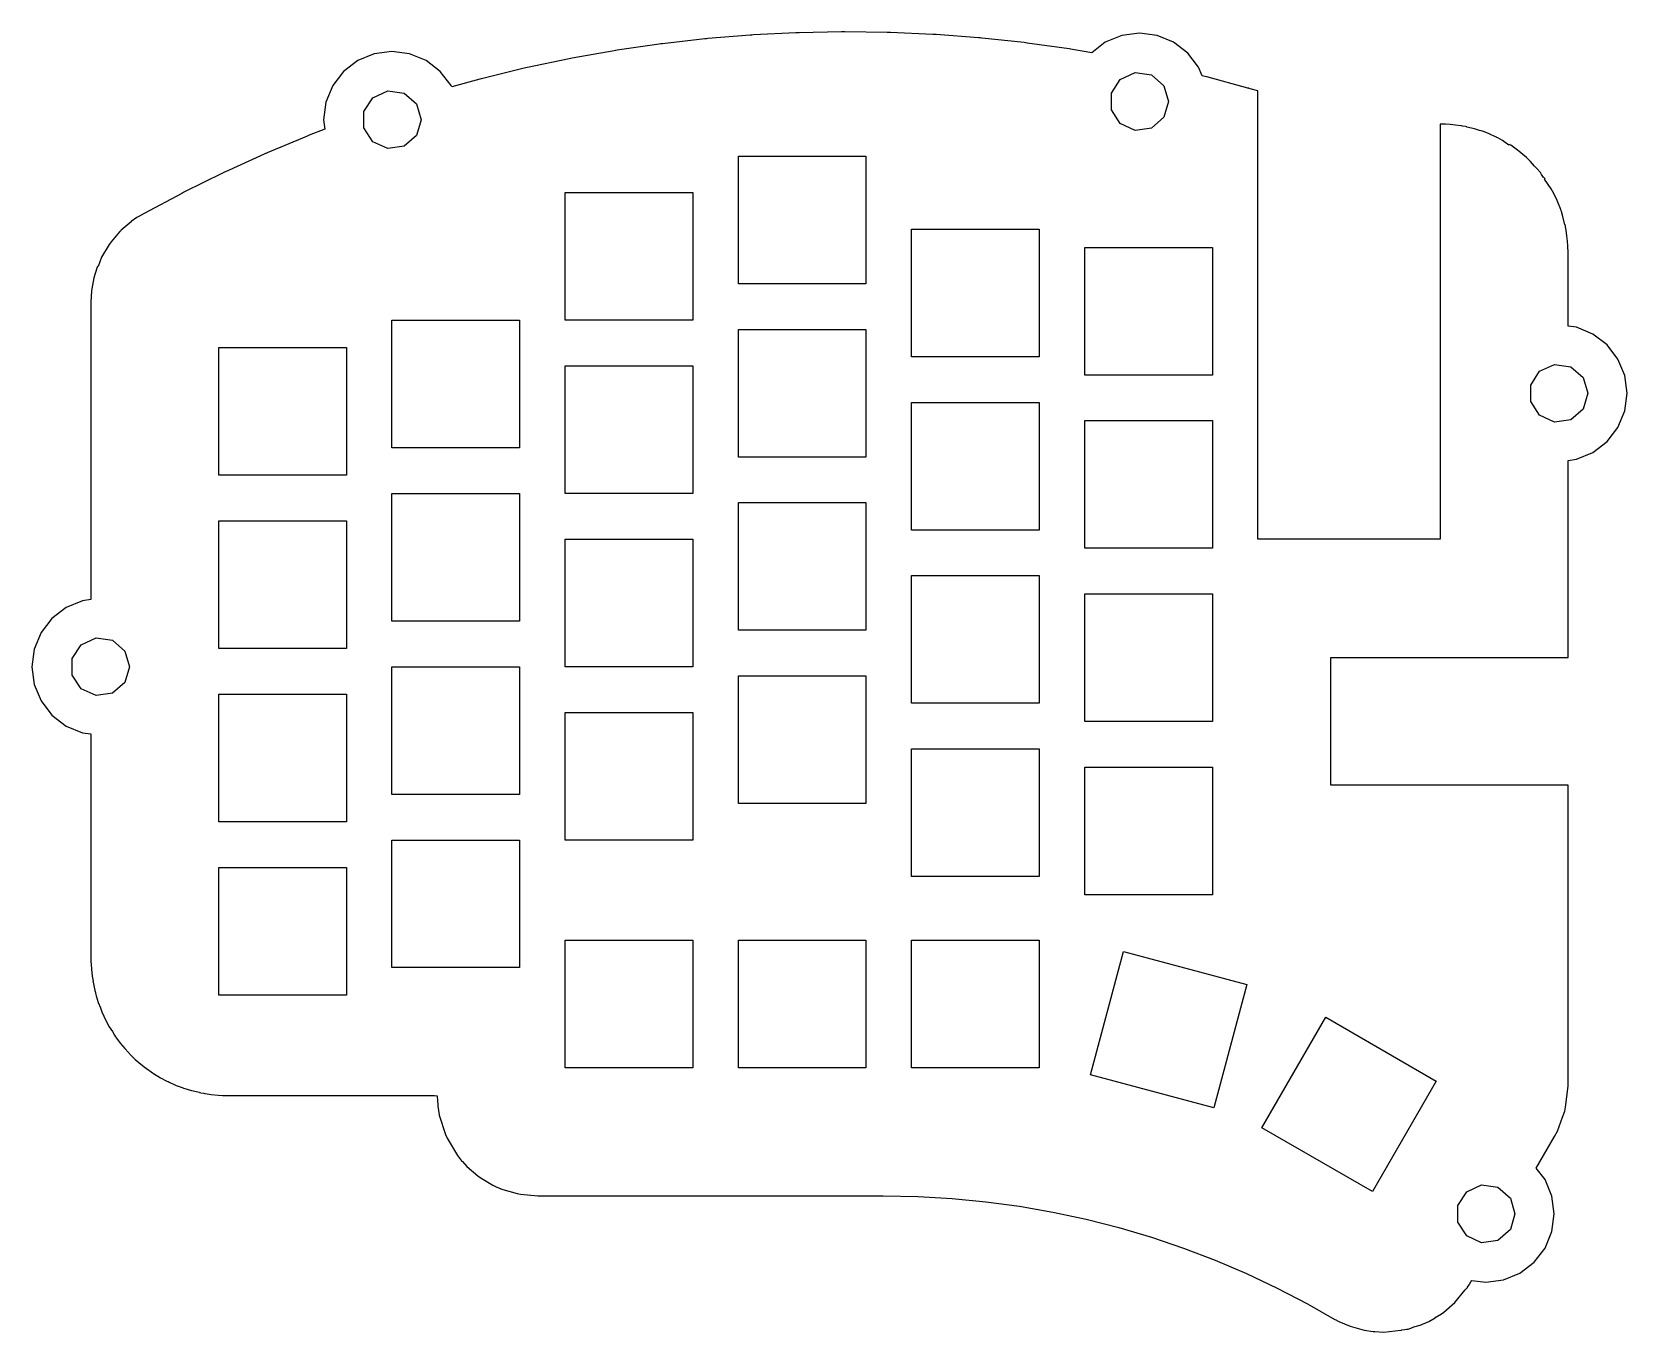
# Model space of a CAD drawing. Header units: metres. Extents: x 6 to 180, y -153 to -10.
import ezdxf

# ---------------------------------------------------------------- set-up
doc = ezdxf.new("R2010")
doc.units = ezdxf.units.M

msp = doc.modelspace()

# ---------------------------------------------------------------- linework, layer by layer
for p, q in [((89.313, -10.4709), (84.65, -10.7053)), ((89.4699, -10.4642), (89.313, -10.4709)), ((89.5013, -10.4632), (89.4699, -10.4642)), ((89.6582, -10.459), (89.5013, -10.4632)), ((94.3261, -10.3711), (89.6582, -10.459)), ((94.4803, -10.3694), (94.3261, -10.3711)), ((94.5117, -10.3693), (94.4803, -10.3694)), ((94.6712, -10.37), (94.5117, -10.3693)), ((99.3402, -10.4286), (94.6712, -10.37)), ((99.4967, -10.4318), (99.3402, -10.4286)), ((99.528, -10.4327), (99.4967, -10.4318)), ((99.6852, -10.4383), (99.528, -10.4327)), ((104.35, -10.6434), (99.6852, -10.4383)), ((127, -10.5), (125.059, -10.7556)), ((128.941, -10.7556), (127, -10.5)), ((74.3252, -11.7141), (69.7051, -12.386)), ((74.4795, -11.6929), (74.3252, -11.7141)), ((74.5104, -11.6889), (74.4795, -11.6929)), ((74.6659, -11.67), (74.5104, -11.6889)), ((79.3056, -11.1426), (74.6659, -11.67)), ((79.4619, -11.1261), (79.3056, -11.1426)), ((79.4933, -11.123), (79.4619, -11.1261)), ((79.6507, -11.1089), (79.4933, -11.123)), ((84.305, -10.728), (79.6507, -11.1089)), ((84.4651, -10.7162), (84.305, -10.728)), ((84.4964, -10.7142), (84.4651, -10.7162)), ((84.65, -10.7053), (84.4964, -10.7142)), ((104.508, -10.6516), (104.35, -10.6434)), ((104.54, -10.6535), (104.508, -10.6516)), ((104.695, -10.664), (104.54, -10.6535)), ((109.352, -11.0156), (104.695, -10.664)), ((109.509, -11.0288), (109.352, -11.0156)), ((109.541, -11.0316), (109.509, -11.0288)), ((109.697, -11.0471), (109.541, -11.0316)), ((114.339, -11.5452), (109.697, -11.0471)), ((114.496, -11.5633), (114.339, -11.5452)), ((114.527, -11.5671), (114.496, -11.5633)), ((114.682, -11.5874), (114.527, -11.5671)), ((119.306, -12.231), (114.682, -11.5874)), ((119.457, -12.2532), (119.306, -12.231)), ((123.25, -11.5048), (121.763, -12.6462)), ((125.059, -10.7556), (123.25, -11.5048)), ((130.75, -11.5048), (128.941, -10.7556)), ((132.303, -12.6967), (130.75, -11.5048)), ((41.25, -13.5048), (39.6967, -14.6967)), ((43.0589, -12.7556), (41.25, -13.5048)), ((45, -12.5), (43.0589, -12.7556)), ((46.9411, -12.7556), (45, -12.5)), ((48.75, -13.5048), (46.9411, -12.7556)), ((50.3033, -14.6967), (48.75, -13.5048)), ((64.4276, -13.3243), (59.8583, -14.2853)), ((64.5789, -13.2937), (64.4276, -13.3243)), ((64.6096, -13.2878), (64.5789, -13.2937)), ((64.7656, -13.2588), (64.6096, -13.2878)), ((69.3623, -12.4414), (64.7656, -13.2588)), ((69.5184, -12.4149), (69.3623, -12.4414)), ((69.5496, -12.4099), (69.5184, -12.4149)), ((69.7051, -12.386), (69.5496, -12.4099)), ((119.488, -12.258), (119.457, -12.2532)), ((119.647, -12.2838), (119.488, -12.258)), ((121.763, -12.6462), (119.647, -12.2838)), ((133.495, -14.25), (132.303, -12.6967)), ((39.6967, -14.6967), (38.5048, -16.25)), ((51.4952, -16.25), (50.3033, -14.6967)), ((54.6494, -15.5532), (51.5608, -16.4085)), ((54.8012, -15.5125), (54.6494, -15.5532)), ((54.8315, -15.5046), (54.8012, -15.5125)), ((54.9832, -15.4664), (54.8315, -15.5046)), ((59.5203, -14.3619), (54.9832, -15.4664)), ((59.6727, -14.3261), (59.5203, -14.3619)), ((59.7034, -14.3191), (59.6727, -14.3261)), ((59.8583, -14.2853), (59.7034, -14.3191)), ((123.93, -17.0984), (124.904, -15.5816)), ((124.904, -15.5816), (126.545, -14.8326)), ((126.545, -14.8326), (128.329, -15.0892)), ((128.329, -15.0892), (129.692, -16.2699)), ((133.88, -15.1787), (133.495, -14.25)), ((134.044, -15.2175), (133.88, -15.1787)), ((134.197, -15.255), (134.044, -15.2175)), ((134.228, -15.2628), (134.197, -15.255)), ((134.382, -15.3031), (134.228, -15.2628)), ((138.889, -16.5219), (134.382, -15.3031)), ((38.5048, -16.25), (37.7556, -18.0589)), ((42.9044, -17.5816), (44.5446, -16.8326)), ((44.5446, -16.8326), (46.3293, -17.0892)), ((46.3293, -17.0892), (47.692, -18.2699)), ((51.5608, -16.4085), (51.4952, -16.25)), ((123.93, -18.9015), (123.93, -17.0984)), ((129.692, -16.2699), (130.2, -18)), ((139.017, -16.5572), (138.889, -16.5219)), ((139.042, -16.5643), (139.017, -16.5572)), ((139.165, -16.6002), (139.042, -16.5643)), ((140, -16.8495), (139.165, -16.6002)), ((140, -66), (140, -16.8495)), ((37.7556, -18.0589), (37.5, -20)), ((41.9296, -19.0984), (42.9044, -17.5816)), ((41.9296, -20.9015), (41.9296, -19.0984)), ((47.692, -18.2699), (48.2, -20)), ((124.904, -20.4184), (123.93, -18.9015)), ((130.2, -18), (129.692, -19.73)), ((37.5, -20), (37.6381, -21.0487)), ((42.9044, -22.4184), (41.9296, -20.9015)), ((48.2, -20), (47.692, -21.73)), ((126.545, -21.1674), (124.904, -20.4184)), ((128.329, -20.9108), (126.545, -21.1674)), ((129.692, -19.73), (128.329, -20.9108)), ((160.001, -20.4746), (160, -20.4746)), ((160, -20.4746), (160, -66)), ((160.493, -20.4867), (160.001, -20.4746)), ((160.591, -20.4916), (160.493, -20.4867)), ((161.081, -20.5278), (160.591, -20.4916)), ((161.665, -20.5854), (161.081, -20.5278)), ((162.292, -20.6828), (161.665, -20.5854)), ((162.293, -20.6762), (162.292, -20.6828)), ((162.338, -20.6828), (162.293, -20.6762)), ((162.443, -20.7063), (162.338, -20.6828)), ((162.768, -20.7568), (162.443, -20.7063)), ((162.918, -20.7888), (162.768, -20.7568)), ((162.913, -20.8113), (162.918, -20.7888)), ((163.764, -21.0012), (162.913, -20.8113)), ((35.6097, -21.8283), (31.3011, -23.6291)), ((35.7545, -21.7691), (35.6097, -21.8283)), ((35.7838, -21.7574), (35.7545, -21.7691)), ((35.931, -21.6999), (35.7838, -21.7574)), ((37.6381, -21.0487), (35.931, -21.6999)), ((44.5446, -23.1674), (42.9044, -22.4184)), ((47.692, -21.73), (46.3293, -22.9108)), ((164.325, -21.1701), (163.764, -21.0012)), ((164.464, -21.2131), (164.325, -21.1701)), ((164.491, -21.2219), (164.464, -21.2131)), ((164.629, -21.2666), (164.491, -21.2219)), ((164.632, -21.2676), (164.629, -21.2666)), ((165.296, -21.5156), (164.632, -21.2676)), ((165.427, -21.5699), (165.296, -21.5156)), ((166.073, -21.8644), (165.427, -21.5699)), ((166.191, -21.9246), (166.073, -21.8644)), ((166.214, -21.9366), (166.191, -21.9246)), ((166.33, -21.9972), (166.214, -21.9366)), ((166.846, -22.2726), (166.33, -21.9972)), ((167.518, -22.7786), (166.846, -22.2726)), ((167.569, -22.7001), (167.518, -22.7786)), ((167.735, -22.8075), (167.569, -22.7001)), ((30.9849, -23.7671), (26.7359, -25.7017)), ((31.1296, -23.7026), (30.9849, -23.7671)), ((31.1584, -23.6901), (31.1296, -23.7026)), ((31.3011, -23.6291), (31.1584, -23.6901)), ((46.3293, -22.9108), (44.5446, -23.1674)), ((83, -38), (83, -24)), ((83, -24), (97, -24)), ((97, -24), (97, -38)), ((168.625, -23.4548), (167.735, -22.8075)), ((169.08, -23.825), (168.625, -23.4548)), ((169.465, -24.1559), (169.08, -23.825)), ((169.54, -24.2239), (169.465, -24.1559)), ((169.908, -24.5734), (169.54, -24.2239)), ((26.4234, -25.8499), (22.2369, -27.9173)), ((26.5663, -25.7807), (26.4234, -25.8499)), ((26.5948, -25.7673), (26.5663, -25.7807)), ((26.7359, -25.7017), (26.5948, -25.7673)), ((169.91, -24.5753), (169.908, -24.5734)), ((170.343, -25.0837), (169.91, -24.5753)), ((170.61, -25.346), (170.343, -25.0837)), ((170.983, -25.7971), (170.61, -25.346)), ((171.107, -26.0067), (170.983, -25.7971)), ((171.346, -26.354), (171.107, -26.0067)), ((22.0935, -27.9896), (22.0656, -28.0039)), ((22.2369, -27.9173), (22.0935, -27.9896)), ((64, -42), (64, -28)), ((64, -28), (78, -28)), ((78, -28), (78, -42)), ((171.381, -26.3287), (171.346, -26.354)), ((171.496, -26.4884), (171.381, -26.3287)), ((171.457, -26.5164), (171.496, -26.4884)), ((172.177, -27.5638), (171.457, -26.5164)), ((172.456, -28.0784), (172.177, -27.5638)), ((21.9301, -28.0748), (17.8129, -30.2711)), ((22.0656, -28.0039), (21.9301, -28.0748)), ((172.84, -28.8664), (172.456, -28.0784)), ((172.91, -29.0272), (172.84, -28.8664)), ((173.224, -29.8467), (172.91, -29.0272)), ((16.3824, -31.1824), (15.3108, -32.1119)), ((16.3902, -31.1766), (16.3824, -31.1824)), ((17.0218, -30.7397), (16.3902, -31.1766)), ((17.1511, -30.6574), (17.0218, -30.7397)), ((17.8129, -30.2711), (17.1511, -30.6574)), ((173.225, -29.8496), (173.224, -29.8467)), ((173.257, -29.9807), (173.225, -29.8496)), ((173.294, -30.0668), (173.257, -29.9807)), ((173.468, -30.6264), (173.294, -30.0668)), ((173.671, -31.5119), (173.468, -30.6264)), ((15.1113, -32.3113), (14.1824, -33.3824)), ((15.1239, -32.2988), (15.1113, -32.3113)), ((15.1994, -32.2101), (15.1239, -32.2988)), ((15.2013, -32.2081), (15.1994, -32.2101)), ((15.2498, -32.1729), (15.2013, -32.2081)), ((15.3108, -32.1119), (15.2498, -32.1729)), ((102, -46), (102, -32)), ((102, -32), (116, -32)), ((116, -32), (116, -46)), ((173.696, -31.5066), (173.671, -31.5119)), ((173.731, -31.6702), (173.696, -31.5066)), ((173.786, -32.0128), (173.731, -31.6702)), ((173.805, -32.0934), (173.786, -32.0128)), ((173.81, -32.1263), (173.805, -32.0934)), ((173.805, -32.1271), (173.81, -32.1263)), ((173.903, -32.7382), (173.805, -32.1271)), ((173.964, -33.3203), (173.903, -32.7382)), ((13.9709, -33.6936), (13.1388, -35.0689)), ((14.0772, -33.5463), (13.9709, -33.6936)), ((14.0819, -33.5497), (14.0772, -33.5463)), ((14.1795, -33.3863), (14.0819, -33.5497)), ((14.1824, -33.3824), (14.1795, -33.3863)), ((121, -48), (121, -34)), ((121, -34), (135, -34)), ((135, -34), (135, -48)), ((174.006, -33.8452), (173.964, -33.3203)), ((174.012, -33.9504), (174.006, -33.8452)), ((174.025, -34.4766), (174.012, -33.9504)), ((174.025, -42.635), (174.025, -34.4766)), ((12.6265, -36.2833), (12.304, -37.3272)), ((12.7017, -36.08), (12.6265, -36.2833)), ((12.7636, -36.1028), (12.7017, -36.08)), ((13.1379, -35.0709), (12.7636, -36.1028)), ((13.1388, -35.0689), (13.1379, -35.0709)), ((12.303, -37.3311), (12.0794, -38.5345)), ((12.304, -37.3272), (12.303, -37.3311)), ((97, -38), (83, -38)), ((12.0495, -38.777), (11.9746, -39.999)), ((11.9746, -39.999), (11.9746, -72.635)), ((12.0794, -38.5345), (12.0495, -38.777)), ((45, -56), (45, -42)), ((45, -42), (59, -42)), ((59, -42), (59, -56)), ((78, -42), (64, -42)), ((83, -57), (83, -43)), ((83, -43), (97, -43)), ((97, -43), (97, -57)), ((174.941, -42.7556), (174.025, -42.635)), ((176.75, -43.5048), (174.941, -42.7556)), ((178.303, -44.6967), (176.75, -43.5048)), ((26, -59), (26, -45)), ((26, -45), (40, -45)), ((40, -45), (40, -59)), ((179.495, -46.25), (178.303, -44.6967)), ((64, -61), (64, -47)), ((64, -47), (78, -47)), ((78, -47), (78, -61)), ((116, -46), (102, -46)), ((170.904, -47.5816), (172.545, -46.8326)), ((172.545, -46.8326), (174.329, -47.0892)), ((174.329, -47.0892), (175.692, -48.2699)), ((180.244, -48.0589), (179.495, -46.25)), ((135, -48), (121, -48)), ((169.93, -49.0984), (170.904, -47.5816)), ((175.692, -48.2699), (176.2, -50)), ((180.5, -50), (180.244, -48.0589)), ((169.93, -50.9015), (169.93, -49.0984)), ((176.2, -50), (175.692, -51.73)), ((180.244, -51.9411), (180.5, -50)), ((102, -65), (102, -51)), ((102, -51), (116, -51)), ((116, -51), (116, -65)), ((170.904, -52.4184), (169.93, -50.9015)), ((172.545, -53.1674), (170.904, -52.4184)), ((175.692, -51.73), (174.329, -52.9108)), ((179.495, -53.75), (180.244, -51.9411)), ((121, -67), (121, -53)), ((121, -53), (135, -53)), ((135, -53), (135, -67)), ((174.329, -52.9108), (172.545, -53.1674)), ((178.303, -55.3033), (179.495, -53.75)), ((59, -56), (45, -56)), ((176.75, -56.4952), (178.303, -55.3033)), ((97, -57), (83, -57)), ((174.025, -57.365), (174.941, -57.2444)), ((174.025, -79), (174.025, -57.365)), ((174.941, -57.2444), (176.75, -56.4952)), ((40, -59), (26, -59)), ((45, -75), (45, -61)), ((45, -61), (59, -61)), ((59, -61), (59, -75)), ((78, -61), (64, -61)), ((83, -76), (83, -62)), ((83, -62), (97, -62)), ((97, -62), (97, -76)), ((26, -78), (26, -64)), ((26, -64), (40, -64)), ((40, -64), (40, -78)), ((64, -80), (64, -66)), ((64, -66), (78, -66)), ((78, -66), (78, -80)), ((116, -65), (102, -65)), ((160, -66), (140, -66)), ((135, -67), (121, -67)), ((102, -84), (102, -70)), ((102, -70), (116, -70)), ((116, -70), (116, -84)), ((11.0589, -72.7556), (9.25, -73.5048)), ((11.9746, -72.635), (11.0589, -72.7556)), ((121, -86), (121, -72)), ((121, -72), (135, -72)), ((135, -72), (135, -86)), ((7.6967, -74.6967), (6.5048, -76.25)), ((9.25, -73.5048), (7.6967, -74.6967)), ((59, -75), (45, -75)), ((6.5048, -76.25), (5.7556, -78.0589)), ((10.9044, -77.5816), (12.5446, -76.8326)), ((12.5446, -76.8326), (14.3293, -77.0892)), ((97, -76), (83, -76)), ((5.7556, -78.0589), (5.5, -80)), ((9.9296, -79.0984), (10.9044, -77.5816)), ((14.3293, -77.0892), (15.692, -78.2699)), ((15.692, -78.2699), (16.2, -80)), ((40, -78), (26, -78)), ((5.5, -80), (5.7556, -81.9411)), ((9.9296, -80.9015), (9.9296, -79.0984)), ((16.2, -80), (15.692, -81.73)), ((45, -94), (45, -80)), ((45, -80), (59, -80)), ((59, -80), (59, -94)), ((78, -80), (64, -80)), ((148, -93), (148, -79)), ((148, -79), (174.025, -79)), ((5.7556, -81.9411), (6.5048, -83.75)), ((10.9044, -82.4184), (9.9296, -80.9015)), ((15.692, -81.73), (14.3293, -82.9108)), ((83, -95), (83, -81)), ((83, -81), (97, -81)), ((97, -81), (97, -95)), ((6.5048, -83.75), (7.6967, -85.3033)), ((12.5446, -83.1674), (10.9044, -82.4184)), ((14.3293, -82.9108), (12.5446, -83.1674)), ((26, -97), (26, -83)), ((26, -83), (40, -83)), ((40, -83), (40, -97)), ((116, -84), (102, -84)), ((7.6967, -85.3033), (9.25, -86.4952)), ((64, -99), (64, -85)), ((64, -85), (78, -85)), ((78, -85), (78, -99)), ((9.25, -86.4952), (11.0589, -87.2444)), ((11.0589, -87.2444), (11.9746, -87.365)), ((11.9746, -87.365), (11.9746, -112.001)), ((135, -86), (121, -86)), ((102, -103), (102, -89)), ((102, -89), (116, -89)), ((116, -89), (116, -103)), ((121, -105), (121, -91)), ((121, -91), (135, -91)), ((135, -91), (135, -105)), ((59, -94), (45, -94)), ((174.025, -93), (148, -93)), ((174.025, -126.004), (174.025, -93)), ((97, -95), (83, -95)), ((40, -97), (26, -97)), ((45, -113), (45, -99)), ((45, -99), (59, -99)), ((59, -99), (59, -113)), ((78, -99), (64, -99)), ((26, -116), (26, -102)), ((26, -102), (40, -102)), ((40, -102), (40, -116)), ((116, -103), (102, -103)), ((135, -105), (121, -105)), ((64, -124), (64, -110)), ((64, -110), (78, -110)), ((78, -110), (78, -124)), ((83, -124), (83, -110)), ((83, -110), (97, -110)), ((97, -110), (97, -124)), ((102, -124), (102, -110)), ((102, -110), (116, -110)), ((116, -110), (116, -124)), ((121.627, -124.75), (125.25, -111.227)), ((125.25, -111.227), (138.773, -114.85)), ((11.9746, -112.001), (11.9761, -112.174)), ((11.9761, -112.174), (11.9767, -112.208)), ((11.9767, -112.208), (11.9811, -112.38)), ((11.9811, -112.38), (11.9821, -112.408)), ((11.9821, -112.408), (12.0066, -112.583)), ((12.0066, -112.583), (11.9908, -112.584)), ((11.9908, -112.584), (11.9945, -112.655)), ((11.9945, -112.655), (12.0352, -113.175)), ((12.0352, -113.175), (12.1163, -113.95)), ((59, -113), (45, -113)), ((12.1163, -113.95), (12.2209, -114.483)), ((12.2209, -114.483), (12.1973, -114.487)), ((12.1973, -114.487), (12.2158, -114.608)), ((12.2158, -114.608), (12.4213, -115.502)), ((138.773, -114.85), (135.15, -128.373)), ((12.4213, -115.502), (12.4624, -115.712)), ((12.4624, -115.712), (12.4845, -115.787)), ((12.4845, -115.787), (12.4866, -115.787)), ((12.4866, -115.787), (12.5527, -116.075)), ((12.5527, -116.075), (12.7842, -116.82)), ((12.7842, -116.82), (13.0331, -117.399)), ((40, -116), (26, -116)), ((13.0331, -117.399), (13.1624, -117.84)), ((13.1624, -117.84), (13.6111, -118.786)), ((13.6111, -118.786), (13.9822, -119.474)), ((140.438, -130.562), (147.438, -118.438)), ((147.438, -118.438), (159.562, -125.438)), ((13.9822, -119.474), (14.3474, -120.008)), ((14.3474, -120.008), (14.5621, -120.419)), ((14.5621, -120.419), (14.6785, -120.576)), ((14.6785, -120.576), (14.7902, -120.731)), ((14.7902, -120.731), (14.7924, -120.73)), ((14.7924, -120.73), (15.1909, -121.266)), ((15.1909, -121.266), (15.688, -121.867)), ((15.688, -121.867), (15.7168, -121.895)), ((15.7168, -121.895), (15.7239, -121.904)), ((15.7239, -121.904), (16.3859, -122.635)), ((16.3859, -122.635), (16.3878, -122.637)), ((16.3878, -122.637), (16.7575, -122.988)), ((16.7575, -122.988), (16.8333, -123.056)), ((16.8333, -123.056), (17.2207, -123.388)), ((17.2207, -123.388), (17.8252, -123.881)), ((17.8252, -123.881), (18.3279, -124.246)), ((18.3279, -124.246), (18.3242, -124.251)), ((78, -124), (64, -124)), ((97, -124), (83, -124)), ((116, -124), (102, -124)), ((18.3242, -124.251), (18.359, -124.277)), ((18.359, -124.277), (18.4427, -124.329)), ((18.4427, -124.329), (18.7134, -124.526)), ((18.7134, -124.526), (18.8448, -124.611)), ((18.8448, -124.611), (18.8576, -124.591)), ((18.8576, -124.591), (19.6144, -125.068)), ((19.6144, -125.068), (20.3038, -125.434)), ((20.3038, -125.434), (20.4139, -125.492)), ((20.4139, -125.492), (20.4357, -125.503)), ((20.4357, -125.503), (20.5465, -125.559)), ((20.5465, -125.559), (21.1918, -125.854)), ((21.1918, -125.854), (21.3228, -125.908)), ((21.3228, -125.908), (21.9873, -126.156)), ((135.15, -128.373), (121.627, -124.75)), ((159.562, -125.438), (152.562, -137.562)), ((21.9873, -126.156), (22.1214, -126.2)), ((22.1214, -126.2), (22.1474, -126.208)), ((22.1474, -126.208), (22.2764, -126.248)), ((22.2764, -126.248), (23.0234, -126.475)), ((23.0234, -126.475), (23.8934, -126.67)), ((23.8934, -126.67), (23.8886, -126.693)), ((23.8886, -126.693), (24.0428, -126.726)), ((24.0428, -126.726), (24.3565, -126.774)), ((24.3565, -126.774), (24.457, -126.797)), ((24.457, -126.797), (24.5004, -126.803)), ((24.5004, -126.803), (24.5014, -126.797)), ((24.5014, -126.797), (25.1493, -126.897)), ((25.1493, -126.897), (25.9276, -126.973)), ((25.9276, -126.973), (26.4134, -127.009)), ((26.4134, -127.009), (26.5108, -127.013)), ((26.5108, -127.013), (26.999, -127.025)), ((26.999, -127.025), (49.6655, -127.025)), ((49.6655, -127.025), (49.9578, -127.043)), ((49.9578, -127.043), (49.9958, -127.626)), ((49.9958, -127.626), (50.0055, -127.625)), ((50.0055, -127.625), (50.0233, -127.986)), ((173.758, -128.301), (174.025, -126.004)), ((50.0233, -127.986), (50.0427, -128.182)), ((50.0427, -128.182), (50.1882, -129.157)), ((50.1882, -129.157), (50.1902, -129.167)), ((50.1902, -129.167), (50.8669, -131.287)), ((172.863, -130.927), (173.416, -129.4)), ((173.416, -129.4), (173.652, -128.749)), ((173.652, -128.749), (173.758, -128.301)), ((152.562, -137.562), (140.438, -130.562)), ((172.553, -131.505), (172.696, -131.248)), ((172.696, -131.248), (172.724, -131.196)), ((172.724, -131.196), (172.86, -130.933)), ((172.86, -130.933), (172.863, -130.927)), ((50.8669, -131.287), (51.0474, -131.691)), ((51.0474, -131.691), (52.1766, -133.61)), ((170.538, -135.002), (172.553, -131.505)), ((52.1766, -133.61), (52.1824, -133.618)), ((52.1824, -133.618), (52.6281, -134.17)), ((52.6281, -134.17), (52.721, -134.277)), ((52.721, -134.277), (53.2042, -134.796)), ((53.2042, -134.796), (53.2081, -134.8)), ((53.2081, -134.8), (54.4321, -135.841)), ((54.4321, -135.841), (54.692, -136.028)), ((54.692, -136.028), (56.067, -136.86)), ((171.495, -136.25), (170.538, -135.002)), ((172.244, -138.059), (171.495, -136.25)), ((56.067, -136.86), (56.0709, -136.862)), ((56.0709, -136.862), (56.4462, -137.04)), ((56.4462, -137.04), (56.5221, -137.074)), ((56.5221, -137.074), (56.9049, -137.237)), ((56.9049, -137.237), (56.9098, -137.239)), ((56.9098, -137.239), (58.7328, -137.773)), ((58.7328, -137.773), (59.1041, -137.845)), ((59.1041, -137.845), (60.9951, -138.025)), ((60.9951, -138.025), (98.8933, -138.025)), ((98.8933, -138.025), (102.723, -138.099)), ((102.723, -138.099), (106.441, -138.312)), ((161.93, -139.098), (162.904, -137.582)), ((162.904, -137.582), (164.545, -136.833)), ((164.545, -136.833), (166.329, -137.089)), ((166.329, -137.089), (167.692, -138.27)), ((172.5, -140), (172.244, -138.059)), ((106.441, -138.312), (110.145, -138.67)), ((110.145, -138.67), (113.836, -139.169)), ((113.836, -139.169), (117.503, -139.809)), ((117.503, -139.809), (121.143, -140.589)), ((161.93, -140.902), (161.93, -139.098)), ((167.692, -138.27), (168.2, -140)), ((168.2, -140), (167.692, -141.73)), ((172.244, -141.941), (172.5, -140)), ((121.143, -140.589), (124.751, -141.509)), ((124.751, -141.509), (128.323, -142.567)), ((162.904, -142.418), (161.93, -140.902)), ((167.692, -141.73), (166.329, -142.911)), ((128.323, -142.567), (131.849, -143.76)), ((164.545, -143.167), (162.904, -142.418)), ((166.329, -142.911), (164.545, -143.167)), ((171.495, -143.75), (172.244, -141.941)), ((131.849, -143.76), (135.326, -145.087)), ((135.326, -145.087), (138.749, -146.548)), ((170.303, -145.303), (171.495, -143.75)), ((138.749, -146.548), (142.116, -148.14)), ((166.941, -147.244), (168.75, -146.495)), ((168.75, -146.495), (170.303, -145.303)), ((142.116, -148.14), (145.434, -149.867)), ((161.609, -149.74), (162.738, -148.346)), ((162.738, -148.346), (162.986, -148.063)), ((162.986, -148.063), (162.988, -148.06)), ((162.988, -148.06), (163.164, -147.785)), ((163.164, -147.785), (163.199, -147.729)), ((163.199, -147.729), (163.366, -147.45)), ((163.366, -147.45), (163.454, -147.296)), ((163.454, -147.296), (165, -147.5)), ((165, -147.5), (166.941, -147.244)), ((145.434, -149.867), (148.378, -151.536)), ((160.382, -150.784), (161.607, -149.742)), ((161.607, -149.742), (161.609, -149.74)), ((148.378, -151.536), (148.606, -151.661)), ((148.606, -151.661), (148.651, -151.685)), ((148.651, -151.685), (148.882, -151.805)), ((148.882, -151.805), (148.886, -151.806)), ((148.886, -151.806), (150.113, -152.321)), ((157.108, -152.398), (157.785, -152.223)), ((157.785, -152.223), (158.732, -151.81)), ((158.732, -151.81), (158.739, -151.807)), ((158.739, -151.807), (158.741, -151.806)), ((158.741, -151.806), (158.742, -151.805)), ((158.742, -151.805), (158.747, -151.804)), ((158.747, -151.804), (158.748, -151.803)), ((158.748, -151.803), (159.433, -151.388)), ((159.433, -151.388), (159.434, -151.39)), ((159.434, -151.39), (159.435, -151.39)), ((159.435, -151.39), (159.451, -151.378)), ((159.451, -151.378), (160.123, -150.971)), ((160.123, -150.971), (160.382, -150.784)), ((150.113, -152.321), (150.364, -152.407)), ((150.364, -152.407), (151.648, -152.754)), ((151.648, -152.754), (151.653, -152.755)), ((151.653, -152.755), (152.629, -152.901)), ((152.629, -152.901), (152.825, -152.92)), ((152.825, -152.92), (153.811, -152.969)), ((153.811, -152.969), (153.819, -152.969)), ((153.819, -152.969), (155.686, -152.751)), ((155.686, -152.751), (155.762, -152.748)), ((155.762, -152.748), (155.8, -152.738)), ((155.8, -152.738), (156.117, -152.701)), ((156.117, -152.701), (156.313, -152.655)), ((156.313, -152.655), (156.489, -152.639)), ((156.489, -152.639), (156.493, -152.638)), ((156.493, -152.638), (156.951, -152.456)), ((156.951, -152.456), (157.108, -152.398))]:
    msp.add_line(p, q)

doc.saveas('drawing.dxf')
